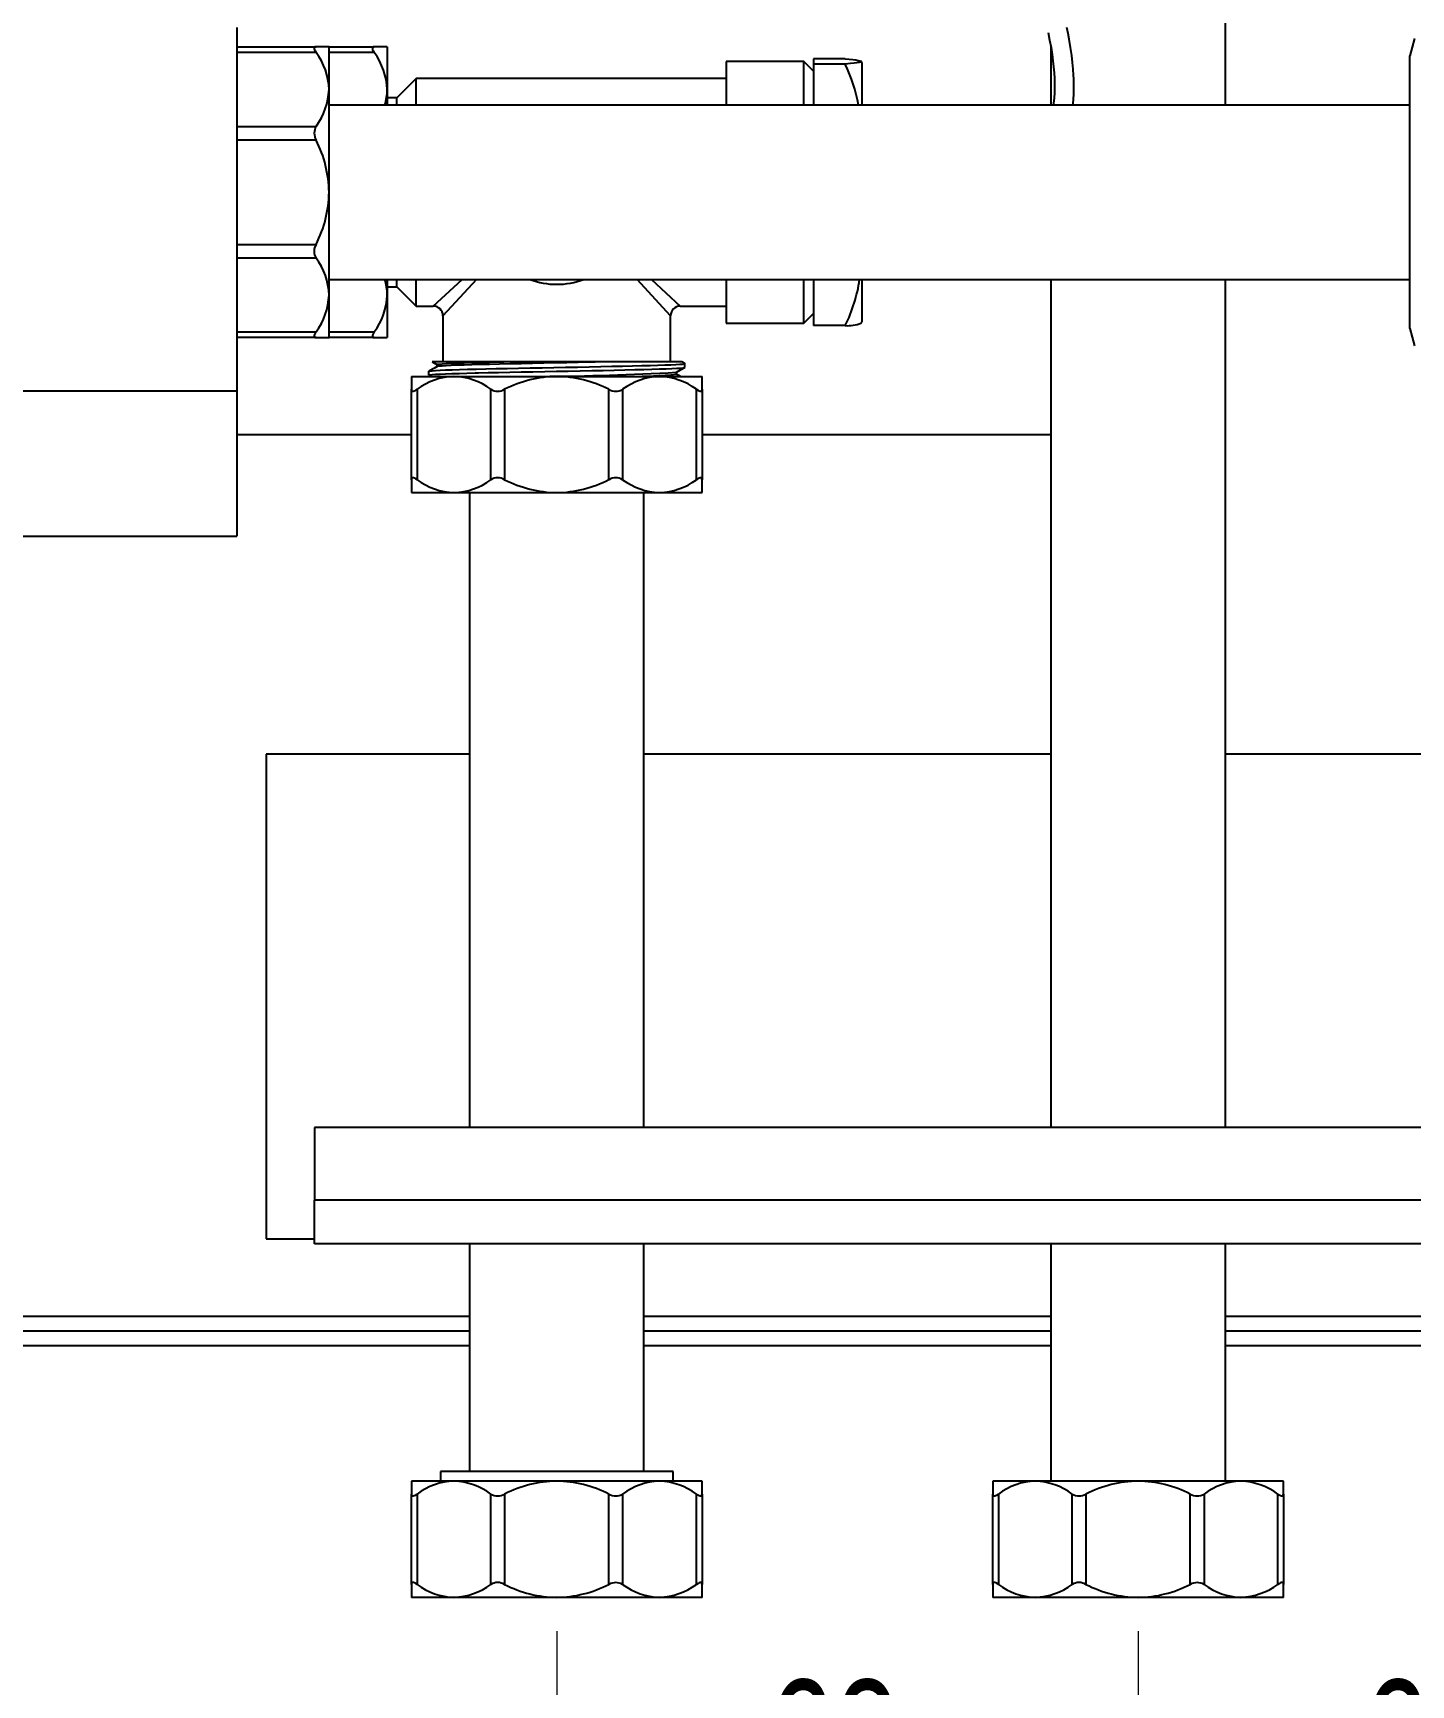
# Model space of a CAD drawing. Header units: millimetres. Extents: x 75 to 2075, y 25 to 1460.
# Drawn here: x 387.6 to 590.7, y 516.2 to 759.8 of the extents above; entities that cross this region are included whole.
import ezdxf

# ---------------------------------------------------------------- set-up
doc = ezdxf.new("R2010")
doc.units = ezdxf.units.MM
doc.header["$LTSCALE"] = 5
doc.styles.add('SLDTEXTSTYLE0', font='TXT', dxfattribs={"width": 0.75})
doc.dimstyles.new('SLDDIMSTYLE0', dxfattribs={"dimtxt": 17.5, "dimasz": 16.51, "dimexe": 0, "dimexo": 0.0625, "dimgap": 4.375, "dimtad": 1, "dimlfac": 0.7, "dimrnd": 1e-09, "dimzin": 12, "dimdsep": 46, "dimtxsty": 'SLDTEXTSTYLE0', "dimsah": 1, "dimcen": 0.09, "dimadec": 0, "dimazin": 3, "dimtfac": 1, "dimtmove": 0, "dimatfit": 0, "dimfxl": 1, "dimfrac": 2, "dimtolj": 1, "dimtzin": 12, "dimarcsym": 0})

# ---------------------------------------------------------------- blocks, each defined once
blk = doc.blocks.new('_D')
at = {"color": 7, "linetype": 'Continuous', "lineweight": 0}
for p, q in [((464.77, 524.15), (464.77, 489.45)), ((550.49, 524.15), (550.49, 489.45)), ((464.77, 494.45), (433.02, 494.45)), ((464.77, 494.45), (550.49, 494.45)), ((550.49, 494.45), (582.24, 494.45))]:
    blk.add_line(p, q, dxfattribs=at)
at = {"color": 7, "linetype": 'Continuous', "lineweight": 18}
for points in [[(464.77, 494.45), (448.26, 496.99), (448.26, 491.91)], [(550.49, 494.45), (567, 491.91), (567, 496.99)]]:
    blk.add_solid(points, dxfattribs=at)
at = {"color": 7, "linetype": 'Continuous', "lineweight": 18, "insert": (495.91, 517.01), "char_height": 17.5, "attachment_point": 1, "style": 'SLDTEXTSTYLE0'}
blk.add_mtext('60', dxfattribs=at)
blk = doc.blocks.new('_D_1')
at = {"color": 7, "linetype": 'Continuous', "lineweight": 0}
for p, q in [((550.49, 524.15), (550.49, 489.45)), ((636.2, 524.15), (636.2, 489.45)), ((550.49, 494.45), (518.74, 494.45)), ((550.49, 494.45), (636.2, 494.45)), ((636.2, 494.45), (667.95, 494.45))]:
    blk.add_line(p, q, dxfattribs=at)
at = {"color": 7, "linetype": 'Continuous', "lineweight": 18}
for points in [[(550.49, 494.45), (533.98, 496.99), (533.98, 491.91)], [(636.2, 494.45), (652.71, 491.91), (652.71, 496.99)]]:
    blk.add_solid(points, dxfattribs=at)
at = {"color": 7, "linetype": 'Continuous', "lineweight": 18, "insert": (583.6, 517.01), "char_height": 17.5, "attachment_point": 1, "style": 'SLDTEXTSTYLE0'}
blk.add_mtext('60', dxfattribs=at)

msp = doc.modelspace()

# ---------------------------------------------------------------- linework, layer by layer
at = {"color": 7, "linetype": 'Continuous', "lineweight": 25}
for p, q in [((563.346, 749.15), (563.346, 984.284)), ((417.632, 760.579), (417.632, 707.007)), ((417.632, 757.722), (429.291, 757.722)), ((431.203, 757.722), (429.291, 757.722)), ((431.203, 751.445), (431.203, 757.722)), ((431.227, 757.722), (437.862, 757.722)), ((439.775, 757.722), (437.862, 757.722)), ((439.775, 757.722), (439.775, 751.445)), ((537.632, 757.669), (537.632, 749.15)), ((591.217, 758.941), (590.533, 756.389)), ((429.291, 756.885), (417.632, 756.885)), ((437.862, 756.885), (431.203, 756.885)), ((501.203, 755.579), (489.775, 755.579)), ((489.775, 755.579), (489.775, 749.15)), ((502.632, 754.15), (501.203, 755.579)), ((501.203, 749.15), (501.203, 755.579)), ((507.314, 755.964), (502.632, 755.964)), ((502.632, 755.964), (502.632, 755.17)), ((502.632, 755.17), (502.632, 749.15)), ((507.314, 755.17), (502.632, 755.17)), ((509.775, 755.399), (509.621, 755.597)), ((509.775, 755.399), (509.775, 749.15)), ((590.533, 718.251), (590.533, 756.389)), ((444.06, 753.079), (441.203, 750.222)), ((489.775, 753.079), (444.06, 753.079)), ((444.06, 749.15), (444.06, 753.079)), ((431.203, 736.293), (431.203, 751.445)), ((439.775, 751.445), (439.775, 749.15)), ((441.203, 750.222), (439.775, 750.222)), ((441.203, 749.15), (441.203, 750.222)), ((590.533, 749.15), (431.203, 749.15)), ((417.632, 746.006), (429.291, 746.006)), ((429.291, 743.986), (417.632, 743.986)), ((431.203, 721.141), (431.203, 736.293)), ((417.632, 728.601), (429.291, 728.601)), ((429.291, 726.58), (417.632, 726.58)), ((431.203, 723.436), (590.533, 723.436)), ((439.775, 723.436), (439.775, 721.141)), ((441.203, 722.365), (441.203, 723.436)), ((444.06, 719.507), (444.06, 723.436)), ((446.56, 719.507), (450.823, 723.436)), ((452.926, 723.436), (447.989, 718.079)), ((481.56, 718.079), (476.623, 723.436)), ((478.726, 723.436), (482.989, 719.507)), ((489.775, 723.436), (489.775, 717.007)), ((501.203, 717.007), (501.203, 723.436)), ((502.632, 723.436), (502.632, 716.623)), ((509.775, 723.436), (509.775, 717.187)), ((537.632, 723.436), (537.632, 598.436)), ((563.346, 598.436), (563.346, 723.436)), ((431.203, 714.865), (431.203, 721.141)), ((439.775, 722.365), (441.203, 722.365)), ((439.775, 721.141), (439.775, 714.865)), ((441.203, 722.365), (444.06, 719.507)), ((444.06, 719.507), (446.56, 719.507)), ((482.989, 719.507), (489.775, 719.507)), ((501.203, 717.007), (502.632, 718.436)), ((447.989, 718.079), (447.989, 711.293)), ((481.56, 711.293), (481.56, 718.079)), ((489.775, 717.007), (501.203, 717.007)), ((507.314, 716.623), (502.632, 716.623)), ((509.621, 716.989), (509.775, 717.187)), ((590.533, 716.197), (590.533, 718.251)), ((590.533, 716.197), (591.217, 713.645)), ((417.632, 715.701), (429.291, 715.701)), ((429.291, 714.865), (417.632, 714.865)), ((429.291, 714.865), (431.203, 714.865)), ((431.203, 715.701), (437.862, 715.701)), ((437.862, 714.865), (431.227, 714.865)), ((437.862, 714.865), (439.775, 714.865)), ((456.95, 711.293), (446.426, 711.293)), ((470.436, 711.293), (456.95, 711.293)), ((483.208, 711.293), (470.436, 711.293)), ((483.652, 711.045), (483.211, 711.299)), ((443.346, 709.15), (443.346, 707.237)), ((443.346, 709.15), (449.622, 709.15)), ((445.888, 709.9), (445.888, 709.333)), ((445.898, 709.322), (446.196, 709.15)), ((447.116, 710.892), (447.116, 710.609)), ((449.622, 709.15), (464.775, 709.15)), ((464.775, 709.15), (479.927, 709.15)), ((479.927, 709.15), (486.203, 709.15)), ((482.434, 709.475), (482.434, 709.753)), ((483.006, 709.15), (482.434, 709.481)), ((483.661, 710.467), (483.661, 711.034)), ((486.203, 707.237), (486.203, 709.15)), ((259.06, 707.007), (417.632, 707.007)), ((417.632, 707.007), (417.632, 685.579)), ((443.346, 693.92), (443.346, 707.237)), ((444.183, 707.237), (444.183, 693.92)), ((455.062, 693.92), (455.062, 707.237)), ((457.082, 707.237), (457.082, 693.92)), ((472.467, 693.92), (472.467, 707.237)), ((474.488, 707.237), (474.488, 693.92)), ((485.366, 693.92), (485.366, 707.237)), ((486.203, 707.237), (486.203, 693.92)), ((417.632, 700.579), (443.346, 700.579)), ((486.203, 700.579), (537.632, 700.579)), ((443.346, 693.92), (443.346, 692.007)), ((443.346, 692.007), (449.622, 692.007)), ((449.622, 692.007), (464.775, 692.007)), ((451.918, 692.007), (451.918, 598.436)), ((464.775, 692.007), (479.927, 692.007)), ((477.632, 598.436), (477.632, 692.007)), ((479.927, 692.007), (486.203, 692.007)), ((486.203, 692.007), (486.203, 693.92)), ((259.06, 685.579), (417.632, 685.579)), ((451.918, 653.436), (421.918, 653.436)), ((421.918, 653.436), (421.918, 582.007)), ((537.632, 653.436), (477.632, 653.436)), ((623.346, 653.436), (563.346, 653.436)), ((429.06, 598.436), (429.06, 587.722)), ((914.775, 598.436), (429.06, 598.436)), ((914.775, 587.722), (429.06, 587.722)), ((429.06, 581.293), (429.06, 587.722)), ((421.918, 582.007), (429.06, 582.007)), ((914.775, 581.293), (429.06, 581.293)), ((451.918, 581.293), (451.918, 547.722)), ((477.632, 547.722), (477.632, 581.293)), ((537.632, 581.293), (537.632, 546.293)), ((563.346, 546.293), (563.346, 581.293)), ((451.918, 570.579), (244.775, 570.579)), ((537.632, 570.579), (477.632, 570.579)), ((623.346, 570.579), (563.346, 570.579)), ((243.642, 568.436), (451.918, 568.436)), ((477.632, 568.436), (537.632, 568.436)), ((563.346, 568.436), (623.346, 568.436)), ((243.642, 566.293), (451.918, 566.293)), ((477.632, 566.293), (537.632, 566.293)), ((563.346, 566.293), (623.346, 566.293)), ((443.346, 546.293), (443.346, 544.38)), ((449.622, 546.293), (443.346, 546.293)), ((447.632, 547.722), (447.632, 546.293)), ((481.918, 547.722), (447.632, 547.722)), ((464.775, 546.293), (449.622, 546.293)), ((479.927, 546.293), (464.775, 546.293)), ((486.203, 546.293), (479.927, 546.293)), ((481.918, 546.293), (481.918, 547.722)), ((486.203, 544.38), (486.203, 546.293)), ((529.06, 546.293), (529.06, 544.38)), ((535.337, 546.293), (529.06, 546.293)), ((550.489, 546.293), (535.337, 546.293)), ((565.641, 546.293), (550.489, 546.293)), ((571.918, 546.293), (565.641, 546.293)), ((571.918, 544.38), (571.918, 546.293)), ((443.346, 531.063), (443.346, 544.38)), ((444.183, 544.38), (444.183, 531.063)), ((455.062, 531.063), (455.062, 544.38)), ((457.082, 544.38), (457.082, 531.063)), ((472.467, 531.063), (472.467, 544.38)), ((474.488, 544.38), (474.488, 531.063)), ((485.366, 531.063), (485.366, 544.38)), ((486.203, 544.38), (486.203, 531.063)), ((529.06, 531.063), (529.06, 544.38)), ((529.897, 544.38), (529.897, 531.063)), ((540.776, 531.063), (540.776, 544.38)), ((542.796, 544.38), (542.796, 531.063)), ((558.182, 531.063), (558.182, 544.38)), ((560.202, 544.38), (560.202, 531.063)), ((571.081, 531.063), (571.081, 544.38)), ((571.918, 544.38), (571.918, 531.063)), ((443.346, 531.063), (443.346, 529.15)), ((486.203, 529.15), (486.203, 531.063)), ((529.06, 531.063), (529.06, 529.15)), ((571.918, 529.15), (571.918, 531.063)), ((449.622, 529.15), (443.346, 529.15)), ((464.775, 529.15), (449.622, 529.15)), ((479.927, 529.15), (464.775, 529.15)), ((486.203, 529.15), (479.927, 529.15)), ((535.337, 529.15), (529.06, 529.15)), ((550.489, 529.15), (535.337, 529.15)), ((565.641, 529.15), (550.489, 529.15)), ((571.918, 529.15), (565.641, 529.15))]:
    msp.add_line(p, q, dxfattribs=at)
at = {"color": 7, "linetype": 'Continuous', "lineweight": 25, "flags": 128}
for points in [[(537.209, 759.817), (537.446, 758.685), (537.644, 757.605), (537.802, 756.598), (537.926, 755.66), (538.02, 754.789), (538.092, 753.894), (538.137, 753.073), (538.157, 752.32), (538.158, 751.632), (538.142, 750.96), (538.101, 750.204), (538.026, 749.374), (537.996, 749.15)], [(540.874, 749.15), (540.893, 749.316), (540.953, 750.04), (540.99, 750.681), (541.008, 751.19), (541.016, 751.623), (541.017, 752.042), (541.012, 752.498), (540.999, 752.992), (540.976, 753.526), (540.919, 754.419), (540.831, 755.397), (540.706, 756.458), (540.54, 757.604), (540.326, 758.837), (540.157, 759.695), (539.973, 760.552)], [(429.291, 757.722), (429.164, 757.706), (429.073, 757.656), (429.025, 757.568), (429.022, 757.444), (429.062, 757.3), (429.139, 757.132), (429.291, 756.885)], [(437.862, 757.722), (437.736, 757.706), (437.645, 757.656), (437.596, 757.568), (437.594, 757.444), (437.633, 757.3), (437.71, 757.132), (437.862, 756.885)], [(507.314, 755.964), (507.896, 755.907), (508.411, 755.85), (508.85, 755.792), (509.208, 755.732), (509.463, 755.671), (509.606, 755.609), (509.629, 755.549), (509.539, 755.489), (509.338, 755.429), (509.019, 755.368), (508.6, 755.307), (508.093, 755.247), (507.314, 755.17)], [(429.291, 715.701), (429.164, 715.5), (429.073, 715.316), (429.025, 715.157), (429.022, 715.029), (429.062, 714.943), (429.139, 714.889), (429.291, 714.865)], [(437.862, 715.701), (437.736, 715.5), (437.645, 715.316), (437.596, 715.157), (437.594, 715.029), (437.633, 714.943), (437.71, 714.889), (437.862, 714.865)], [(446.423, 711.287), (446.512, 711.236), (447.116, 710.887)], [(447.122, 710.892), (447.116, 710.895), (447.21, 710.929), (447.468, 710.963), (447.893, 710.999), (448.482, 711.035), (449.228, 711.072), (450.118, 711.107), (451.137, 711.142), (452.267, 711.175), (453.509, 711.208), (454.874, 711.243), (456.346, 711.279), (456.95, 711.293)], [(447.262, 710.652), (447.468, 710.68), (447.893, 710.716), (448.482, 710.752), (449.228, 710.788), (450.118, 710.824), (451.137, 710.859), (452.267, 710.892), (453.509, 710.925), (454.874, 710.96), (456.346, 710.995), (457.907, 711.032), (459.534, 711.068), (461.204, 711.104), (462.892, 711.139), (464.574, 711.172), (466.252, 711.205), (467.941, 711.24), (469.618, 711.275), (470.436, 711.293)], [(445.908, 709.9), (445.913, 709.918), (446.083, 709.951), (446.419, 709.985), (446.92, 710.02), (447.582, 710.055), (448.396, 710.089), (449.35, 710.124), (450.429, 710.157), (451.613, 710.189), (452.915, 710.221), (454.336, 710.254), (455.862, 710.289), (457.475, 710.324), (459.154, 710.359), (460.875, 710.393), (462.616, 710.427), (464.353, 710.46), (466.081, 710.491), (467.823, 710.524), (469.557, 710.558), (471.259, 710.593), (472.907, 710.628), (474.478, 710.663), (475.953, 710.697), (477.315, 710.73), (478.553, 710.762), (479.685, 710.794), (480.703, 710.828), (481.587, 710.863), (482.325, 710.898), (482.906, 710.933), (483.322, 710.967), (483.573, 711.001), (483.661, 711.033), (483.657, 711.034)], [(445.908, 709.333), (445.913, 709.351), (446.083, 709.384), (446.419, 709.418), (446.92, 709.453), (447.582, 709.488), (448.396, 709.522), (449.324, 709.556), (450.37, 709.588), (451.517, 709.619), (452.763, 709.65), (453.217, 709.661), (454.663, 709.695), (456.21, 709.73), (457.839, 709.765), (459.529, 709.8), (461.257, 709.834), (462.999, 709.867), (464.732, 709.899), (466.464, 709.931), (468.206, 709.965), (469.935, 709.999), (471.627, 710.034), (473.26, 710.069), (474.811, 710.104), (476.263, 710.138), (477.597, 710.17), (478.811, 710.202), (479.92, 710.235), (480.909, 710.269), (481.763, 710.303), (482.467, 710.338), (483.012, 710.373), (483.392, 710.408), (483.606, 710.441), (483.65, 710.467)], [(447.249, 710.652), (446.639, 710.297), (446.029, 709.943)], [(482.424, 709.747), (483.038, 710.102), (483.652, 710.456)], [(443.346, 707.237), (443.362, 707.111), (443.412, 707.02), (443.5, 706.972), (443.623, 706.969), (443.768, 707.009), (443.936, 707.086), (444.183, 707.237)], [(485.366, 707.237), (485.568, 707.111), (485.751, 707.02), (485.911, 706.972), (486.039, 706.969), (486.125, 707.009), (486.179, 707.086), (486.203, 707.237)], [(444.183, 693.92), (443.982, 694.046), (443.798, 694.137), (443.639, 694.186), (443.511, 694.189), (443.425, 694.149), (443.371, 694.072), (443.346, 693.92)], [(486.203, 693.92), (486.187, 694.046), (486.137, 694.137), (486.05, 694.186), (485.926, 694.189), (485.781, 694.149), (485.613, 694.072), (485.366, 693.92)], [(443.346, 544.38), (443.362, 544.254), (443.412, 544.163), (443.5, 544.115), (443.623, 544.112), (443.768, 544.152), (443.936, 544.229), (444.183, 544.38)], [(485.366, 544.38), (485.568, 544.254), (485.751, 544.163), (485.911, 544.115), (486.039, 544.112), (486.125, 544.152), (486.179, 544.229), (486.203, 544.38)], [(529.06, 544.38), (529.076, 544.254), (529.126, 544.163), (529.214, 544.115), (529.338, 544.112), (529.482, 544.152), (529.65, 544.229), (529.897, 544.38)], [(571.081, 544.38), (571.282, 544.254), (571.466, 544.163), (571.625, 544.115), (571.753, 544.112), (571.839, 544.152), (571.893, 544.229), (571.918, 544.38)], [(444.183, 531.063), (443.982, 531.189), (443.798, 531.28), (443.639, 531.329), (443.511, 531.331), (443.425, 531.292), (443.371, 531.214), (443.346, 531.063)], [(486.203, 531.063), (486.187, 531.189), (486.137, 531.28), (486.05, 531.329), (485.926, 531.331), (485.781, 531.292), (485.613, 531.214), (485.366, 531.063)], [(529.897, 531.063), (529.696, 531.189), (529.512, 531.28), (529.353, 531.329), (529.225, 531.331), (529.139, 531.292), (529.085, 531.214), (529.06, 531.063)], [(571.918, 531.063), (571.902, 531.189), (571.852, 531.28), (571.764, 531.329), (571.64, 531.331), (571.495, 531.292), (571.328, 531.214), (571.081, 531.063)]]:
    msp.add_lwpolyline(points, dxfattribs=at)
at = {"color": 7, "linetype": 'Continuous', "lineweight": 25}
for centre, radius, start, end in [((421.612, 751.129), 9.597, 1.89156, 36.85625), ((429.873, 751.02), 9.911, 2.46216, 36.28566), ((484.249, 744.414), 25.45, 10.72543, 25.00005), ((421.31, 751.868), 9.902, 323.69896, 357.55322), ((431.926, 751.468), 7.849, 342.82041, 359.83171), ((431.06, 744.996), 2.037, 150.27513, 209.72487), ((413.669, 736.017), 17.536, 0.90125, 27.02556), ((413.684, 736.565), 17.521, 332.96265, 359.11054), ((430.988, 727.59), 1.976, 149.24849, 210.75151), ((421.612, 720.824), 9.597, 1.89156, 36.85625), ((432.996, 721.256), 6.78, 359.02477, 18.75386), ((464.775, 734.132), 11.413, 249.58385, 290.41615), ((486.012, 726.974), 23.684, 334.08391, 351.40884), ((421.31, 721.564), 9.902, 323.69896, 357.55322), ((430.188, 721.456), 9.591, 323.13367, 358.11851), ((446.56, 718.079), 1.429, 0.48051, 89.56052), ((482.989, 718.079), 1.429, 90.48051, 179.56052), ((507.572, 722.313), 5.696, 267.41116, 290.99802), ((450.048, 699.249), 9.911, 92.46216, 126.28566), ((449.307, 699.564), 9.591, 53.13367, 88.11851), ((465.051, 691.616), 17.536, 90.90125, 117.02556), ((461.284, 1081.949), 372.801, 270.2171, 273.24912), ((464.503, 691.631), 17.521, 62.96265, 89.11054), ((480.353, 699.249), 9.911, 92.46216, 126.28566), ((476.303, 766.251), 57.104, 269.39386, 276.14278), ((479.612, 699.564), 9.591, 53.13367, 88.11851), ((456.072, 709.007), 2.037, 240.27513, 299.72487), ((473.477, 708.935), 1.976, 239.24849, 300.75151), ((456.072, 692.222), 1.976, 59.24849, 120.75151), ((473.477, 692.151), 2.037, 60.27513, 119.72487), ((450.045, 701.9), 9.902, 233.69896, 267.55322), ((449.306, 701.599), 9.597, 271.89156, 306.85625), ((465.047, 709.526), 17.521, 242.96265, 269.11054), ((464.499, 709.542), 17.536, 270.90125, 297.02556), ((480.35, 701.9), 9.902, 233.69896, 267.55322), ((479.61, 701.599), 9.597, 271.89156, 306.85625), ((449.939, 536.702), 9.597, 91.89156, 126.85625), ((449.2, 536.4), 9.902, 53.69896, 87.55322), ((465.051, 528.759), 17.536, 90.90125, 117.02556), ((464.503, 528.774), 17.521, 62.96265, 89.11054), ((480.244, 536.702), 9.597, 91.89156, 126.85625), ((479.504, 536.4), 9.902, 53.69896, 87.55322), ((535.653, 536.702), 9.597, 91.89156, 126.85625), ((534.914, 536.4), 9.902, 53.69896, 87.55322), ((550.765, 528.759), 17.536, 90.90125, 117.02556), ((550.217, 528.774), 17.521, 62.96265, 89.11054), ((565.958, 536.702), 9.597, 91.89156, 126.85625), ((565.219, 536.4), 9.902, 53.69896, 87.55322), ((456.072, 546.15), 2.037, 240.27513, 299.72487), ((473.477, 546.078), 1.976, 239.24849, 300.75151), ((541.786, 546.15), 2.037, 240.27513, 299.72487), ((559.192, 546.078), 1.976, 239.24849, 300.75151), ((449.937, 538.736), 9.591, 233.13367, 268.11851), ((449.197, 539.052), 9.911, 272.46216, 306.28566), ((456.072, 529.365), 1.976, 59.24849, 120.75151), ((465.047, 546.669), 17.521, 242.96265, 269.11054), ((464.499, 546.685), 17.536, 270.90125, 297.02556), ((473.477, 529.294), 2.037, 60.27513, 119.72487), ((480.242, 538.736), 9.591, 233.13367, 268.11851), ((479.501, 539.052), 9.911, 272.46216, 306.28566), ((535.652, 538.736), 9.591, 233.13367, 268.11851), ((534.911, 539.052), 9.911, 272.46216, 306.28566), ((541.786, 529.365), 1.976, 59.24849, 120.75151), ((550.761, 546.669), 17.521, 242.96265, 269.11054), ((550.213, 546.685), 17.536, 270.90125, 297.02556), ((559.192, 529.294), 2.037, 60.27513, 119.72487), ((565.956, 538.736), 9.591, 233.13367, 268.11851), ((565.216, 539.052), 9.911, 272.46216, 306.28566)]:
    msp.add_arc(centre, radius, start, end, dxfattribs=at)

# ---------------------------------------------------------------- dimensions: what is measured, and where the dimension line sits
at = {"color": 7, "linetype": 'Continuous', "lineweight": 18}
for base, p1, p2, picture, middle in [((550.489, 494.45), (464.775, 529.15), (550.489, 529.15), '_D', (508.845, 494.45)), ((636.203, 494.45), (550.489, 529.15), (636.203, 529.15), '_D_1', (596.532, 494.45))]:
    dim = msp.add_linear_dim(base=base, p1=p1, p2=p2, dimstyle='SLDDIMSTYLE0', dxfattribs=at)
    dim.commit()
    dim.dimension.update_dxf_attribs({"geometry": picture, "text_midpoint": middle, "dimtype": 160})

doc.saveas('drawing.dxf')
